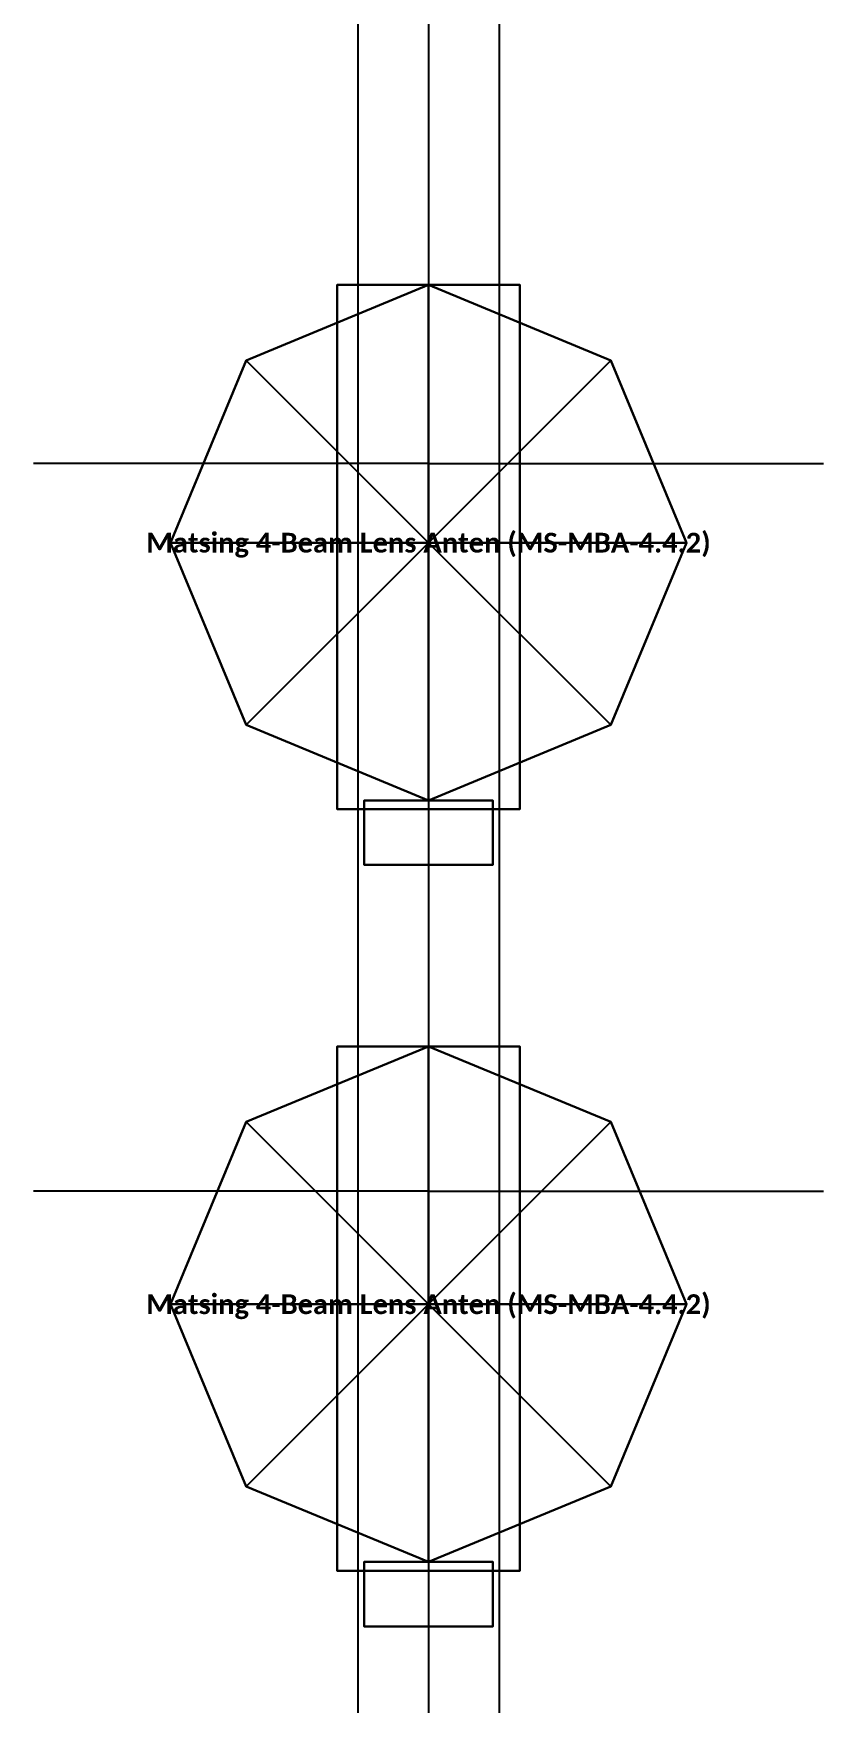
# Model space of a CAD drawing. Header units: metres. Extents: x -15 to 15, y -45.1 to 2.
# Drawn here: x -4.4 to -1.6, y -39.16 to -33.24 of the extents above; entities that cross this region are included whole.
import ezdxf
from ezdxf.enums import TextEntityAlignment as Align

# ---------------------------------------------------------------- set-up
doc = ezdxf.new("R2010")
doc.units = ezdxf.units.M
for name, color, linetype in [('CELIK_KIRIS_KOLON', 9, 'CONTINUOUS'), ('EKP_ANTEN_TASIYICI_KOL', 141, 'CONTINUOUS'), ('EKP_MATSING_ANTEN', 2, 'CONTINUOUS'), ('KABLO_TAVALARI', 6, 'CONTINUOUS'), ('MONTAJ_BORULARI', 2, 'CONTINUOUS')]:
    doc.layers.add(name, color=color, linetype=linetype)
doc.styles.get("Standard").update_dxf_attribs({"font": 'calibrib.ttf'})

msp = doc.modelspace()

# ---------------------------------------------------------------- linework, layer by layer
at = {"layer": 'CELIK_KIRIS_KOLON'}
for p, q in [((-3, -34.7638, 8.9588), (-4.4, -34.7638, 11.6088)), ((-3, -34.7638, 8.9588), (-1.6, -34.7638, 11.6088)), ((-3, -37.3433, 9.3058), (-4.4, -37.3433, 11.9558)), ((-3, -37.3433, 9.3058), (-1.6, -37.3433, 11.9558))]:
    msp.add_line(p, q, dxfattribs=at)
at = {"layer": 'EKP_ANTEN_TASIYICI_KOL'}
for p, q in [((-2.6764, -34.1304, 6.2909), (-3.3236, -34.1304, 6.2909)), ((-3.3236, -34.1304, 6.2909), (-3.3236, -35.9892, 6.2909)), ((-2.6764, -34.1304, 9.2507), (-3.3236, -34.1304, 9.2507)), ((-3.3236, -34.1304, 9.2507), (-3.3236, -35.9892, 9.2507)), ((-3.3236, -34.1304, 6.2909), (-3.3236, -34.1304, 9.2507)), ((-2.6764, -35.9892, 6.2909), (-2.6764, -34.1304, 6.2909)), ((-2.6764, -35.9892, 9.2507), (-2.6764, -34.1304, 9.2507)), ((-2.6764, -34.1304, 6.2909), (-2.6764, -34.1304, 9.2507)), ((-3.3236, -35.9892, 6.2909), (-2.6764, -35.9892, 6.2909)), ((-3.3236, -35.9892, 9.2507), (-2.6764, -35.9892, 9.2507)), ((-3.3236, -35.9892, 6.2909), (-3.3236, -35.9892, 9.2507)), ((-2.6764, -35.9892, 6.2909), (-2.6764, -35.9892, 9.2507)), ((-2.6764, -36.8304, 6.2909), (-3.3236, -36.8304, 6.2909)), ((-3.3236, -36.8304, 6.2909), (-3.3236, -38.6892, 6.2909)), ((-2.6764, -36.8304, 9.6137), (-3.3236, -36.8304, 9.6137)), ((-3.3236, -36.8304, 9.6137), (-3.3236, -38.6892, 9.6137)), ((-3.3236, -36.8304, 6.2909), (-3.3236, -36.8304, 9.6137)), ((-2.6764, -38.6892, 6.2909), (-2.6764, -36.8304, 6.2909)), ((-2.6764, -38.6892, 9.6137), (-2.6764, -36.8304, 9.6137)), ((-2.6764, -36.8304, 6.2909), (-2.6764, -36.8304, 9.6137)), ((-3.3236, -38.6892, 6.2909), (-2.6764, -38.6892, 6.2909)), ((-3.3236, -38.6892, 9.6137), (-2.6764, -38.6892, 9.6137)), ((-3.3236, -38.6892, 6.2909), (-3.3236, -38.6892, 9.6137)), ((-2.6764, -38.6892, 6.2909), (-2.6764, -38.6892, 9.6137))]:
    msp.add_line(p, q, dxfattribs=at)
for points in [[(-3.3236, -35.9892, 6.2909), (-2.6764, -35.9892, 6.2909), (-2.6764, -34.1304, 6.2909), (-3.3236, -34.1304, 6.2909)], [(-3.3236, -35.9892, 9.2507), (-2.6764, -35.9892, 9.2507), (-2.6764, -34.1304, 9.2507), (-3.3236, -34.1304, 9.2507)], [(-3.3236, -34.1304, 6.2909), (-2.6764, -34.1304, 6.2909), (-2.6764, -34.1304, 9.2507), (-3.3236, -34.1304, 9.2507)], [(-3.3236, -35.9892, 6.2909), (-3.3236, -34.1304, 6.2909), (-3.3236, -34.1304, 9.2507), (-3.3236, -35.9892, 9.2507)], [(-2.6764, -35.9892, 6.2909), (-2.6764, -34.1304, 6.2909), (-2.6764, -34.1304, 9.2507), (-2.6764, -35.9892, 9.2507)], [(-3.3236, -35.9892, 6.2909), (-2.6764, -35.9892, 6.2909), (-2.6764, -35.9892, 9.2507), (-3.3236, -35.9892, 9.2507)], [(-3.3236, -38.6892, 6.2909), (-2.6764, -38.6892, 6.2909), (-2.6764, -36.8304, 6.2909), (-3.3236, -36.8304, 6.2909)], [(-3.3236, -38.6892, 9.6137), (-2.6764, -38.6892, 9.6137), (-2.6764, -36.8304, 9.6137), (-3.3236, -36.8304, 9.6137)], [(-3.3236, -36.8304, 6.2909), (-2.6764, -36.8304, 6.2909), (-2.6764, -36.8304, 9.6137), (-3.3236, -36.8304, 9.6137)], [(-3.3236, -38.6892, 6.2909), (-3.3236, -36.8304, 6.2909), (-3.3236, -36.8304, 9.6137), (-3.3236, -38.6892, 9.6137)], [(-2.6764, -38.6892, 6.2909), (-2.6764, -36.8304, 6.2909), (-2.6764, -36.8304, 9.6137), (-2.6764, -38.6892, 9.6137)], [(-3.3236, -38.6892, 6.2909), (-2.6764, -38.6892, 6.2909), (-2.6764, -38.6892, 9.6137), (-3.3236, -38.6892, 9.6137)]]:
    msp.add_3dface(points, dxfattribs=at)
at = {"layer": 'EKP_MATSING_ANTEN'}
for p, q in [((-3, -34.1304, 6.2909), (-3.6462, -34.3981, 6.2909)), ((-3, -34.1304, 7.7068), (-3.6462, -34.3981, 7.7068)), ((-2.3538, -34.3981, 6.2909), (-3, -34.1304, 6.2909)), ((-2.3538, -34.3981, 7.7068), (-3, -34.1304, 7.7068)), ((-3, -34.1304, 6.2909), (-3, -34.1304, 7.7068)), ((-3.6462, -34.3981, 6.2909), (-3.9138, -35.0442, 6.2909)), ((-3.6462, -34.3981, 7.7068), (-3.9138, -35.0442, 7.7068)), ((-3.6462, -34.3981, 6.2909), (-3.6462, -34.3981, 7.7068)), ((-2.0862, -35.0442, 6.2909), (-2.3538, -34.3981, 6.2909)), ((-2.0862, -35.0442, 7.7068), (-2.3538, -34.3981, 7.7068)), ((-2.3538, -34.3981, 6.2909), (-2.3538, -34.3981, 7.7068)), ((-3.9138, -35.0442, 6.2909), (-3.6462, -35.6904, 6.2909)), ((-3.9138, -35.0442, 7.7068), (-3.6462, -35.6904, 7.7068)), ((-3.9138, -35.0442, 6.2909), (-3.9138, -35.0442, 7.7068)), ((-2.3538, -35.6904, 6.2909), (-2.0862, -35.0442, 6.2909)), ((-2.3538, -35.6904, 7.7068), (-2.0862, -35.0442, 7.7068)), ((-2.0862, -35.0442, 6.2909), (-2.0862, -35.0442, 7.7068)), ((-3.6462, -35.6904, 6.2909), (-3, -35.9581, 6.2909)), ((-3.6462, -35.6904, 7.7068), (-3, -35.9581, 7.7068)), ((-3.6462, -35.6904, 6.2909), (-3.6462, -35.6904, 7.7068)), ((-3, -35.9581, 6.2909), (-2.3538, -35.6904, 6.2909)), ((-3, -35.9581, 7.7068), (-2.3538, -35.6904, 7.7068)), ((-2.3538, -35.6904, 6.2909), (-2.3538, -35.6904, 7.7068)), ((-2.7715, -35.9581, 6.4325), (-3.2285, -35.9581, 6.4325)), ((-3.2285, -35.9581, 6.4325), (-3.2285, -36.1865, 6.4325)), ((-2.7715, -35.9581, 7.5652), (-3.2285, -35.9581, 7.5652)), ((-3.2285, -35.9581, 7.5652), (-3.2285, -36.1865, 7.5652)), ((-3.2285, -35.9581, 6.4325), (-3.2285, -35.9581, 7.5652)), ((-3, -35.9581, 6.2909), (-3, -35.9581, 7.7068)), ((-2.7715, -36.1865, 6.4325), (-2.7715, -35.9581, 6.4325)), ((-2.7715, -36.1865, 7.5652), (-2.7715, -35.9581, 7.5652)), ((-2.7715, -35.9581, 6.4325), (-2.7715, -35.9581, 7.5652)), ((-3.2285, -36.1865, 6.4325), (-2.7715, -36.1865, 6.4325)), ((-3.2285, -36.1865, 7.5652), (-2.7715, -36.1865, 7.5652)), ((-3.2285, -36.1865, 6.4325), (-3.2285, -36.1865, 7.5652)), ((-2.7715, -36.1865, 6.4325), (-2.7715, -36.1865, 7.5652)), ((-3, -36.8304, 6.2909), (-3.6462, -37.0981, 6.2909)), ((-3, -36.8304, 7.7068), (-3.6462, -37.0981, 7.7068)), ((-2.3538, -37.0981, 6.2909), (-3, -36.8304, 6.2909)), ((-2.3538, -37.0981, 7.7068), (-3, -36.8304, 7.7068)), ((-3, -36.8304, 6.2909), (-3, -36.8304, 7.7068)), ((-3.6462, -37.0981, 6.2909), (-3.9138, -37.7442, 6.2909)), ((-3.6462, -37.0981, 7.7068), (-3.9138, -37.7442, 7.7068)), ((-3.6462, -37.0981, 6.2909), (-3.6462, -37.0981, 7.7068)), ((-2.0862, -37.7442, 6.2909), (-2.3538, -37.0981, 6.2909)), ((-2.0862, -37.7442, 7.7068), (-2.3538, -37.0981, 7.7068)), ((-2.3538, -37.0981, 6.2909), (-2.3538, -37.0981, 7.7068)), ((-3.9138, -37.7442, 6.2909), (-3.6462, -38.3904, 6.2909)), ((-3.9138, -37.7442, 7.7068), (-3.6462, -38.3904, 7.7068)), ((-3.9138, -37.7442, 6.2909), (-3.9138, -37.7442, 7.7068)), ((-2.3538, -38.3904, 6.2909), (-2.0862, -37.7442, 6.2909)), ((-2.3538, -38.3904, 7.7068), (-2.0862, -37.7442, 7.7068)), ((-2.0862, -37.7442, 6.2909), (-2.0862, -37.7442, 7.7068)), ((-3.6462, -38.3904, 6.2909), (-3, -38.6581, 6.2909)), ((-3.6462, -38.3904, 7.7068), (-3, -38.6581, 7.7068)), ((-3.6462, -38.3904, 6.2909), (-3.6462, -38.3904, 7.7068)), ((-3, -38.6581, 6.2909), (-2.3538, -38.3904, 6.2909)), ((-3, -38.6581, 7.7068), (-2.3538, -38.3904, 7.7068)), ((-2.3538, -38.3904, 6.2909), (-2.3538, -38.3904, 7.7068)), ((-2.7715, -38.6581, 6.4325), (-3.2285, -38.6581, 6.4325)), ((-3.2285, -38.6581, 6.4325), (-3.2285, -38.8865, 6.4325)), ((-2.7715, -38.6581, 7.5652), (-3.2285, -38.6581, 7.5652)), ((-3.2285, -38.6581, 7.5652), (-3.2285, -38.8865, 7.5652)), ((-3.2285, -38.6581, 6.4325), (-3.2285, -38.6581, 7.5652)), ((-3, -38.6581, 6.2909), (-3, -38.6581, 7.7068)), ((-2.7715, -38.8865, 6.4325), (-2.7715, -38.6581, 6.4325)), ((-2.7715, -38.8865, 7.5652), (-2.7715, -38.6581, 7.5652)), ((-2.7715, -38.6581, 6.4325), (-2.7715, -38.6581, 7.5652)), ((-3.2285, -38.8865, 6.4325), (-2.7715, -38.8865, 6.4325)), ((-3.2285, -38.8865, 7.5652), (-2.7715, -38.8865, 7.5652)), ((-3.2285, -38.8865, 6.4325), (-3.2285, -38.8865, 7.5652)), ((-2.7715, -38.8865, 6.4325), (-2.7715, -38.8865, 7.5652))]:
    msp.add_line(p, q, dxfattribs=at)
for points in [[(-3, -34.1304, 6.2909), (-3.6462, -34.3981, 6.2909), (-3.6462, -34.3981, 7.7068), (-3, -34.1304, 7.7068)], [(-3, -35.0442, 6.2909), (-3, -34.1304, 6.2909), (-3.6462, -34.3981, 6.2909)], [(-3, -35.0442, 7.7068), (-3, -34.1304, 7.7068), (-3.6462, -34.3981, 7.7068)], [(-2.3538, -34.3981, 6.2909), (-3, -34.1304, 6.2909), (-3, -34.1304, 7.7068), (-2.3538, -34.3981, 7.7068)], [(-3, -35.0442, 6.2909), (-2.3538, -34.3981, 6.2909), (-3, -34.1304, 6.2909)], [(-3, -35.0442, 7.7068), (-2.3538, -34.3981, 7.7068), (-3, -34.1304, 7.7068)], [(-3.6462, -34.3981, 6.2909), (-3.9138, -35.0442, 6.2909), (-3.9138, -35.0442, 7.7068), (-3.6462, -34.3981, 7.7068)], [(-3, -35.0442, 6.2909), (-3.6462, -34.3981, 6.2909), (-3.9138, -35.0442, 6.2909)], [(-3, -35.0442, 7.7068), (-3.6462, -34.3981, 7.7068), (-3.9138, -35.0442, 7.7068)], [(-3, -35.0442, 6.2909), (-2.0862, -35.0442, 6.2909), (-2.3538, -34.3981, 6.2909)], [(-3, -35.0442, 7.7068), (-2.0862, -35.0442, 7.7068), (-2.3538, -34.3981, 7.7068)], [(-2.0862, -35.0442, 6.2909), (-2.3538, -34.3981, 6.2909), (-2.3538, -34.3981, 7.7068), (-2.0862, -35.0442, 7.7068)], [(-3.9138, -35.0442, 6.2909), (-3.6462, -35.6904, 6.2909), (-3.6462, -35.6904, 7.7068), (-3.9138, -35.0442, 7.7068)], [(-3, -35.0442, 6.2909), (-3.9138, -35.0442, 6.2909), (-3.6462, -35.6904, 6.2909)], [(-3, -35.0442, 7.7068), (-3.9138, -35.0442, 7.7068), (-3.6462, -35.6904, 7.7068)], [(-3, -35.0442, 6.2909), (-3.6462, -35.6904, 6.2909), (-3, -35.9581, 6.2909)], [(-3, -35.0442, 7.7068), (-3.6462, -35.6904, 7.7068), (-3, -35.9581, 7.7068)], [(-3, -35.0442, 6.2909), (-3, -35.9581, 6.2909), (-2.3538, -35.6904, 6.2909)], [(-3, -35.0442, 7.7068), (-3, -35.9581, 7.7068), (-2.3538, -35.6904, 7.7068)], [(-3, -35.0442, 6.2909), (-2.3538, -35.6904, 6.2909), (-2.0862, -35.0442, 6.2909)], [(-3, -35.0442, 7.7068), (-2.3538, -35.6904, 7.7068), (-2.0862, -35.0442, 7.7068)], [(-2.3538, -35.6904, 6.2909), (-2.0862, -35.0442, 6.2909), (-2.0862, -35.0442, 7.7068), (-2.3538, -35.6904, 7.7068)], [(-3.6462, -35.6904, 6.2909), (-3, -35.9581, 6.2909), (-3, -35.9581, 7.7068), (-3.6462, -35.6904, 7.7068)], [(-3, -35.9581, 6.2909), (-2.3538, -35.6904, 6.2909), (-2.3538, -35.6904, 7.7068), (-3, -35.9581, 7.7068)], [(-3.2285, -36.1865, 6.4325), (-2.7715, -36.1865, 6.4325), (-2.7715, -35.9581, 6.4325), (-3.2285, -35.9581, 6.4325)], [(-3.2285, -36.1865, 7.5652), (-2.7715, -36.1865, 7.5652), (-2.7715, -35.9581, 7.5652), (-3.2285, -35.9581, 7.5652)], [(-3.2285, -35.9581, 6.4325), (-2.7715, -35.9581, 6.4325), (-2.7715, -35.9581, 7.5652), (-3.2285, -35.9581, 7.5652)], [(-3.2285, -36.1865, 6.4325), (-3.2285, -35.9581, 6.4325), (-3.2285, -35.9581, 7.5652), (-3.2285, -36.1865, 7.5652)], [(-2.7715, -36.1865, 6.4325), (-2.7715, -35.9581, 6.4325), (-2.7715, -35.9581, 7.5652), (-2.7715, -36.1865, 7.5652)], [(-3.2285, -36.1865, 6.4325), (-2.7715, -36.1865, 6.4325), (-2.7715, -36.1865, 7.5652), (-3.2285, -36.1865, 7.5652)], [(-3, -36.8304, 6.2909), (-3.6462, -37.0981, 6.2909), (-3.6462, -37.0981, 7.7068), (-3, -36.8304, 7.7068)], [(-3, -37.7442, 6.2909), (-3, -36.8304, 6.2909), (-3.6462, -37.0981, 6.2909)], [(-3, -37.7442, 7.7068), (-3, -36.8304, 7.7068), (-3.6462, -37.0981, 7.7068)], [(-2.3538, -37.0981, 6.2909), (-3, -36.8304, 6.2909), (-3, -36.8304, 7.7068), (-2.3538, -37.0981, 7.7068)], [(-3, -37.7442, 6.2909), (-2.3538, -37.0981, 6.2909), (-3, -36.8304, 6.2909)], [(-3, -37.7442, 7.7068), (-2.3538, -37.0981, 7.7068), (-3, -36.8304, 7.7068)], [(-3.6462, -37.0981, 6.2909), (-3.9138, -37.7442, 6.2909), (-3.9138, -37.7442, 7.7068), (-3.6462, -37.0981, 7.7068)], [(-3, -37.7442, 6.2909), (-3.6462, -37.0981, 6.2909), (-3.9138, -37.7442, 6.2909)], [(-3, -37.7442, 7.7068), (-3.6462, -37.0981, 7.7068), (-3.9138, -37.7442, 7.7068)], [(-3, -37.7442, 6.2909), (-2.0862, -37.7442, 6.2909), (-2.3538, -37.0981, 6.2909)], [(-3, -37.7442, 7.7068), (-2.0862, -37.7442, 7.7068), (-2.3538, -37.0981, 7.7068)], [(-2.0862, -37.7442, 6.2909), (-2.3538, -37.0981, 6.2909), (-2.3538, -37.0981, 7.7068), (-2.0862, -37.7442, 7.7068)], [(-3.9138, -37.7442, 6.2909), (-3.6462, -38.3904, 6.2909), (-3.6462, -38.3904, 7.7068), (-3.9138, -37.7442, 7.7068)], [(-3, -37.7442, 6.2909), (-3.9138, -37.7442, 6.2909), (-3.6462, -38.3904, 6.2909)], [(-3, -37.7442, 7.7068), (-3.9138, -37.7442, 7.7068), (-3.6462, -38.3904, 7.7068)], [(-3, -37.7442, 6.2909), (-3.6462, -38.3904, 6.2909), (-3, -38.6581, 6.2909)], [(-3, -37.7442, 7.7068), (-3.6462, -38.3904, 7.7068), (-3, -38.6581, 7.7068)], [(-3, -37.7442, 6.2909), (-3, -38.6581, 6.2909), (-2.3538, -38.3904, 6.2909)], [(-3, -37.7442, 7.7068), (-3, -38.6581, 7.7068), (-2.3538, -38.3904, 7.7068)], [(-3, -37.7442, 6.2909), (-2.3538, -38.3904, 6.2909), (-2.0862, -37.7442, 6.2909)], [(-3, -37.7442, 7.7068), (-2.3538, -38.3904, 7.7068), (-2.0862, -37.7442, 7.7068)], [(-2.3538, -38.3904, 6.2909), (-2.0862, -37.7442, 6.2909), (-2.0862, -37.7442, 7.7068), (-2.3538, -38.3904, 7.7068)], [(-3.6462, -38.3904, 6.2909), (-3, -38.6581, 6.2909), (-3, -38.6581, 7.7068), (-3.6462, -38.3904, 7.7068)], [(-3, -38.6581, 6.2909), (-2.3538, -38.3904, 6.2909), (-2.3538, -38.3904, 7.7068), (-3, -38.6581, 7.7068)], [(-3.2285, -38.8865, 6.4325), (-2.7715, -38.8865, 6.4325), (-2.7715, -38.6581, 6.4325), (-3.2285, -38.6581, 6.4325)], [(-3.2285, -38.8865, 7.5652), (-2.7715, -38.8865, 7.5652), (-2.7715, -38.6581, 7.5652), (-3.2285, -38.6581, 7.5652)], [(-3.2285, -38.6581, 6.4325), (-2.7715, -38.6581, 6.4325), (-2.7715, -38.6581, 7.5652), (-3.2285, -38.6581, 7.5652)], [(-3.2285, -38.8865, 6.4325), (-3.2285, -38.6581, 6.4325), (-3.2285, -38.6581, 7.5652), (-3.2285, -38.8865, 7.5652)], [(-2.7715, -38.8865, 6.4325), (-2.7715, -38.6581, 6.4325), (-2.7715, -38.6581, 7.5652), (-2.7715, -38.8865, 7.5652)], [(-3.2285, -38.8865, 6.4325), (-2.7715, -38.8865, 6.4325), (-2.7715, -38.8865, 7.5652), (-3.2285, -38.8865, 7.5652)]]:
    msp.add_3dface(points, dxfattribs=at)
at = {"layer": 'KABLO_TAVALARI'}
for p, q in [((-3.25, 1.35, 4.52), (-3.25, -41.2, 9.4666)), ((-3, 1.35, 4.52), (-3, -41.2, 9.4666)), ((-2.75, 1.35, 4.52), (-2.75, -41.2, 9.4666))]:
    msp.add_line(p, q, dxfattribs=at)
at = {"layer": 'MONTAJ_BORULARI'}
for p, q in [((-3, -32.1842, 8.6117), (-3, -34.7638, 8.9588)), ((-3, -34.7638, 8.9588), (-3, -37.3433, 9.3058)), ((-3, -37.3433, 9.3058), (-3, -39.9229, 9.6529))]:
    msp.add_line(p, q, dxfattribs=at)

# ---------------------------------------------------------------- texts
at = {"layer": 'EKP_MATSING_ANTEN'}
for p in [(-3, -35.0442), (-3, -37.7442)]:
    msp.add_text('Matsing 4-Beam Lens Anten (MS-MBA-4.4.2)', height=0.07, dxfattribs=at).set_placement(p, align=Align.MIDDLE_CENTER)

doc.saveas('drawing.dxf')
